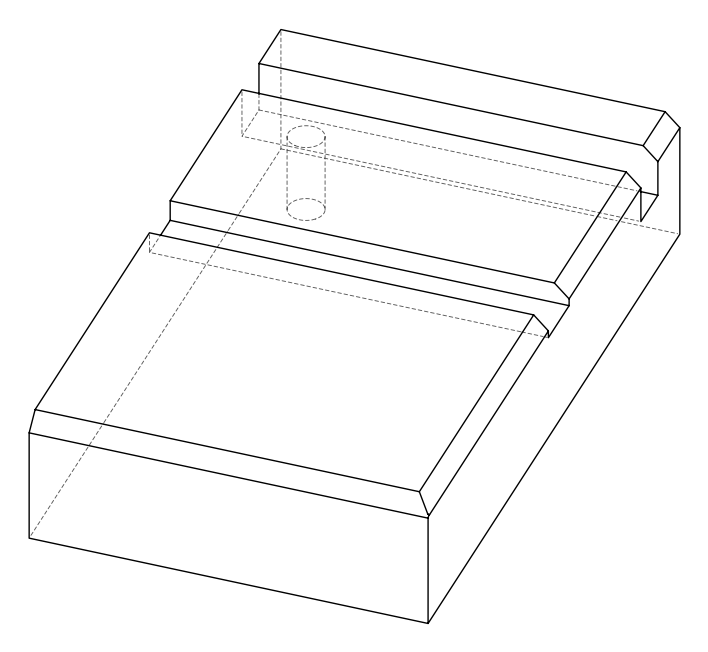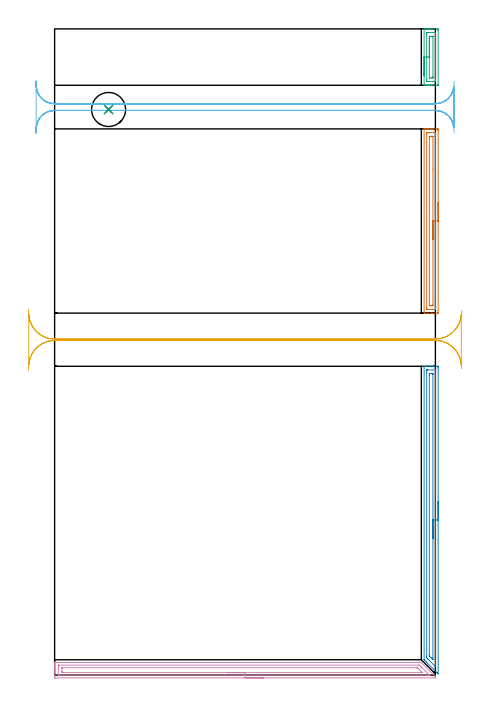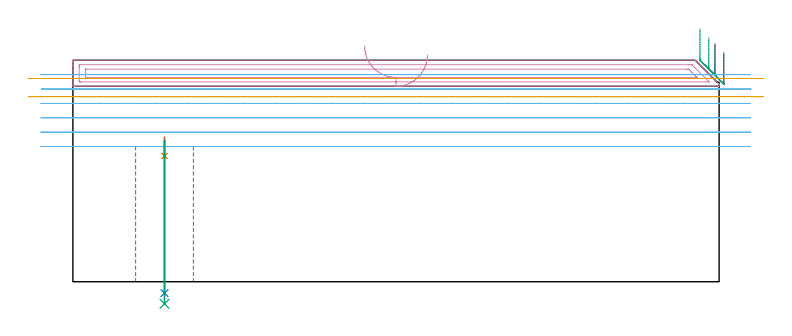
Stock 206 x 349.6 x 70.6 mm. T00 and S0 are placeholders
(PLAN: 9 operations, 5 tool changes, 21.5 min)
(1 AREA_MILL | FG_CHAMFER_SURFACE | UGT0205_001 | 2.6 min | 3154 mm3)
(2 AREA_MILL_1 | FG_CHAMFER_SURFACE_1 | UGT0205_001 | 4.12 min | 4973 mm3)
(3 AREA_MILL_2 | FG_CHAMFER_SURFACE_2 | UGT0205_001 | 0.94 min | 1013 mm3)
(4 AREA_MILL_3 | FG_CHAMFER_SURFACE_3 | UGT0205_001 | 5.1 min | 6934 mm3)
(5 MILL_RECTANGULAR_SLOT | SLOT_RECTANGULAR | UGT0201_006 | Follow Part, ap 7, ae 75% | 2.17 min | 68321 mm3)
(6 MILL_RECTANGULAR_SLOT_1 | SLOT_RECTANGULAR_1 | UGT0201_136 | Follow Part, ap 5, ae 75% | 6.13 min | 133426 mm3)
(7 SPOT_DRILL | STEP1HOLE | NXT0321_9005460120000 | 0.05 min | 188 mm3)
(8 DRILL_THROUGH_HOLE_INTO_CENTER | STEP1HOLE | NXT0301_089 | 0.2 min | 4521 mm3)
(9 DRILL_TO_ENLARGE_THROUGH_HOLE | STEP1HOLE | UGT0301_253 | 0.22 min | 6726 mm3)
(TOOL UGT0205_001 | Chamfer Mill 20 x 3 x 45 deg. | D20 FL50 Z2)
(TOOL UGT0201_006 | End Mill 28 mm | D28 FL25 Z2)
(TOOL UGT0201_136 | Carbide End Mill 20.0 | D20 FL30 Z4)
(TOOL NXT0321_9005460120000 | NC Spot Drill, 142deg, 12mm, Carbide, Uncoated | D12 PA142 FL30 Z2)
(TOOL NXT0301_089 | Carbide Drill 11.8mm [860.1-1180-035A1-MM 2214] | D11.8 PA140 FL55 Z2)
(TOOL UGT0301_253 | Twist Drill 18.4 mm | D18.4 PA118 FL135 Z2)
(OP 1 AREA_MILL)
G17 G21 G94 G90
T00 M6
G54
G17 G0 G90 X207.5 Y255.65 S1061 M3
G43 Z80.6 H0
Z73.
G94 G1 Y255.612 Z72.128 F250.
Y255.498 Z71.263
Y255.309 Z70.412
Y255.047 Z69.58
Y254.713 Z68.774
Y254.31 Z68.
Y253.842 Z67.264
Y253.31 Z66.572
Y252.721 Z65.929
Y252.078 Z65.34
Y251.386 Z64.808
Y250.65 Z64.34
Y249.876 Z63.937
Y249.07 Z63.603
Y248.238 Z63.341
Y247.386 Z63.152
Y246.522 Z63.038
Y245.65 Z63.
Y196.348
X207.497 Y196.031
X207.492 Y195.81 Z63.004
X207.186 Y195.8 Z63.31
X204.572 Z65.923
X203.903 Z66.595
X203.735 Z66.762
X201.957 Z68.539
X201.55 Z68.948
X200.046 Z70.452
X199.973 Z70.52
X199.969 Y195.801 Z70.523
X199.903 Y195.81 Z70.589
X199.9 Y195.904 Z70.6
Y295.396
X199.903 Y295.49 Z70.589
X199.972 Y295.498 Z70.521
X200.046 Y295.5 Z70.452
X201.55 Z68.948
X201.957 Z68.539
X202.16 Z68.337
X203.903 Z66.595
X204.572 Z65.923
X206.852 Z63.644
X207.186 Y295.497 Z63.31
X207.492 Y295.49 Z63.004
X207.497 Y295.269 Z63.
X207.5 Y294.952
Y294.633
Y245.65
X206.086 Z64.414
X206.085 Y199.013 Z64.415
X206.083 Y198.36 Z64.417
X206.08 Y198.124 Z64.42
X206.073 Y197.81 Z64.427
X205.759 Y197.803 Z64.741
X205.443 Y197.801 Z65.057
X204.89 Y197.8 Z65.61
X202.275 Z68.225
X201.957 Y197.801 Z68.543
X201.399 Y197.804 Z69.101
X201.341 Y197.81 Z69.159
X201.321 Y197.825 Z69.179
X201.318 Y197.887 Z69.182
X201.316 Y198.124 Z69.184
X201.314 Y198.779 Z69.186
Y199.013
X201.315 Y292.287 Z69.185
X201.317 Y292.94 Z69.183
X201.32 Y293.176 Z69.18
X201.327 Y293.49 Z69.173
X201.641 Y293.497 Z68.859
X201.957 Y293.499 Z68.543
X202.51 Y293.5 Z67.99
X205.125 Z65.375
X205.443 Y293.499 Z65.057
X206.001 Y293.496 Z64.499
X206.06 Y293.49 Z64.44
X206.079 Y293.475 Z64.421
X206.082 Y293.413 Z64.418
X206.084 Y293.176 Z64.416
X206.086 Y292.521 Z64.414
Y292.287
Y245.65
X204.672 Z65.828
X204.671 Y200.688 Z65.829
X204.666 Y199.901 Z65.834
X204.664 Y199.807 Z65.836
X204.572 Y199.805 Z65.928
X203.799 Y199.8 Z66.701
X203.7 Z66.8
X202.927 Y199.801 Z67.573
X202.828 Y199.804 Z67.672
X202.736 Y199.81 Z67.764
X202.732 Y199.901 Z67.768
X202.729 Y200.002 Z67.771
X202.728 Y223.22 Z67.772
X202.729 Y290.612 Z67.771
X202.734 Y291.399 Z67.766
X202.736 Y291.493 Z67.764
X202.828 Y291.495 Z67.672
X203.601 Y291.5 Z66.899
X203.7 Z66.8
X204.473 Y291.499 Z66.027
X204.572 Y291.496 Z65.928
X204.664 Y291.49 Z65.836
X204.668 Y291.399 Z65.832
X204.671 Y291.298 Z65.829
X204.672 Y273.688 Z65.828
Y245.65
Y244.778 Z65.866
Y243.914 Z65.98
Y243.062 Z66.169
Y242.23 Z66.432
Y241.424 Z66.765
Y240.65 Z67.168
Y239.914 Z67.637
Y239.222 Z68.168
Y238.579 Z68.757
Y237.99 Z69.401
Y237.458 Z70.093
Y236.99 Z70.828
Y236.587 Z71.602
Y236.253 Z72.408
Y235.991 Z73.24
Y235.802 Z74.092
Y235.688 Z74.957
Y235.65 Z75.828
G0 Z80.6
M5
M2
(OP 2 AREA_MILL_1)
G17 G21 G94 G90
T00 M6
G54
G17 G0 G90 X207.5 Y93.9 S1061 M3
G43 Z80.6 H0
Z73.
G94 G1 Y93.862 Z72.128 F250.
Y93.748 Z71.264
Y93.559 Z70.412
Y93.297 Z69.58
Y92.963 Z68.774
Y92.56 Z68.
Y92.092 Z67.264
Y91.56 Z66.572
Y90.971 Z65.929
Y90.328 Z65.34
Y89.636 Z64.808
Y88.9 Z64.34
Y88.126 Z63.937
Y87.32 Z63.603
Y86.488 Z63.341
Y85.637 Z63.152
Y84.772 Z63.038
Y83.9 Z63.
Y0.832
X207.499 Y0.8 Z62.999
X207.493 Y0.708 Z62.996
X207.481 Y0.714 Z63.008
X207.334 Y0.865 Z63.164
X207.186 Y1.011 Z63.309
X207.046 Y1.153 Z63.452
X206.888 Y1.311 Z63.61
X206.751 Y1.447 Z63.745
X201.085 Y7.115 Z69.415
X200.214 Y7.986 Z70.285
X200.192 Y8.008 Z70.307
X199.971 Y8.23 Z70.525
X199.903 Y8.305 Z70.589
X199.9 Y8.454 Z70.6
Y166.935
X199.902 Y167.09 Z70.588
X200.013 Y167.097 Z70.479
X200.131 Y167.1 Z70.368
X200.442 Z70.057
X201.085 Z69.409
X203.15 Z67.347
X204.572 Z65.924
X205.168 Z65.328
X206.911 Z63.586
X207.186 Y167.096 Z63.311
X207.493 Y167.09 Z63.004
X207.497 Y166.807 Z63.001
X207.499 Y166.489
X207.5 Y166.168 Z63.
Y83.9
X206.086 Z64.414
X206.085 Y4.883 Z64.415
X206.084 Y4.699 Z64.416
X206.08 Y4.609 Z64.42
X206.078 Y4.584 Z64.422
X206.052 Y4.607 Z64.448
X205.768 Y4.883 Z64.732
X202.196 Y8.454 Z68.304
X201.957 Y8.697 Z68.543
X201.321 Y9.347 Z69.179
X201.316 Y10.004 Z69.184
X201.315 Y10.24 Z69.185
X201.314 Y164.703 Z69.186
X201.316 Y165.032 Z69.184
X201.318 Y165.072 Z69.182
X201.32 Y165.085 Z69.18
X201.338 Y165.09 Z69.162
X201.44 Y165.096 Z69.06
X201.57 Y165.1 Z68.93
X205.929 Y165.099 Z64.571
X206.049 Y165.093 Z64.451
X206.072 Y165.091 Z64.428
X206.079 Y165.051 Z64.421
X206.083 Y164.941 Z64.417
X206.085 Y164.703 Z64.415
X206.086 Y83.9 Z64.414
X204.672 Z65.828
X204.671 Y9.245 Z65.829
X204.667 Y8.454 Z65.833
Y8.452
X204.651 Y8.454 Z65.849
X204.572 Y8.53 Z65.928
X203.752 Y9.347 Z66.748
X202.859 Y10.24 Z67.641
X202.828 Y10.271 Z67.672
X202.777 Y10.325 Z67.723
X202.752 Y10.354 Z67.748
X202.743 Y10.368 Z67.757
X202.736 Y10.417 Z67.764
X202.731 Y10.825 Z67.769
X202.729 Y11.03 Z67.771
Y162.127
X202.733 Y162.918 Z67.767
X202.735 Y163.013 Z67.765
X202.745 Y163.09 Z67.755
X202.828 Y163.092 Z67.672
X203.522 Y163.099 Z66.978
X203.7 Y163.1 Z66.8
X204.395 Y163.099 Z66.105
X204.572 Y163.094 Z65.928
X204.63 Y163.09 Z65.87
X204.665 Y163.08 Z65.835
X204.667 Y163.019 Z65.833
X204.67 Y162.918 Z65.83
X204.671 Y162.816 Z65.829
X204.672 Y83.9 Z65.828
Y83.028 Z65.867
Y82.164 Z65.98
Y81.312 Z66.169
Y80.48 Z66.432
Y79.674 Z66.765
Y78.9 Z67.168
Y78.164 Z67.637
Y77.472 Z68.168
Y76.829 Z68.757
Y76.24 Z69.401
Y75.709 Z70.093
Y75.24 Z70.828
Y74.837 Z71.602
Y74.503 Z72.408
Y74.241 Z73.24
Y74.052 Z74.092
Y73.938 Z74.957
Y73.9 Z75.828
G0 Z80.6
M5
M2
(OP 3 AREA_MILL_2)
G17 G21 G94 G90
T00 M6
G54
G17 G0 G90 X199.9 Y324.35 S1061 M3
G43 Z80.6 H0
G94 G1 Y324.388 Z79.728 F250.
Y324.502 Z78.863
Y324.691 Z78.012
Y324.953 Z77.18
Y325.287 Z76.374
Y325.69 Z75.6
Y326.159 Z74.864
Y326.69 Z74.172
Y327.279 Z73.529
Y327.922 Z72.94
Y328.614 Z72.408
Y329.35 Z71.94
Y330.124 Z71.537
Y330.93 Z71.203
Y331.762 Z70.941
Y332.614 Z70.752
Y333.478 Z70.638
Y334.35 Z70.6
Y349.477
X199.903 Y349.59 Z70.589
X199.986 Y349.598 Z70.507
X200.074 Y349.6 Z70.425
X200.697 Z69.802
X201.473 Z69.026
X201.957 Z68.539
X202.198 Z68.298
X202.828 Z67.668
X203.07 Z67.427
X203.697 Z66.797
X206.871 Z63.625
X207.186 Y349.597 Z63.31
X207.493 Y349.59 Z63.004
X207.498 Y349.349 Z63.
X207.5 Y349.032
Y348.712
Y319.668
X207.498 Y319.351 Z63.001
X207.493 Y319.11 Z63.004
X207.186 Y319.1 Z63.31
X203.7 Z66.794
X203.07 Z67.427
X202.828 Z67.668
X202.198 Z68.298
X201.957 Z68.539
X201.473 Z69.026
X200.074 Z70.425
X199.987 Z70.506
X199.968 Y319.101 Z70.523
X199.903 Y319.11 Z70.588
X199.9 Y319.223 Z70.6
Y334.35
X201.314 Z69.186
Y346.362
X201.315 Y347.017 Z69.185
X201.317 Y347.252 Z69.183
X201.321 Y347.571 Z69.179
X201.625 Y347.591 Z68.875
X201.957 Y347.596 Z68.543
X202.488 Y347.6 Z68.012
X202.828 Z67.672
X205.443 Z65.057
X205.975 Y347.599 Z64.525
X206.057 Y347.596 Z64.443
X206.071 Y347.592 Z64.429
X206.079 Y347.587 Z64.421
X206.081 Y347.572 Z64.419
X206.084 Y347.487 Z64.416
X206.085 Y347.252 Z64.415
X206.086 Y346.596 Z64.414
Y322.338
X206.085 Y321.683 Z64.415
X206.083 Y321.448 Z64.417
X206.079 Y321.13 Z64.421
X205.775 Y321.109 Z64.725
X205.443 Y321.104 Z65.057
X204.912 Y321.1 Z65.588
X204.572 Z65.928
X201.957 Z68.543
X201.425 Y321.101 Z69.075
X201.343 Y321.104 Z69.157
X201.329 Y321.108 Z69.171
X201.321 Y321.113 Z69.179
X201.319 Y321.128 Z69.181
X201.316 Y321.213 Z69.184
X201.315 Y321.448 Z69.185
X201.314 Y322.104 Z69.186
Y334.35
X202.728 Z67.772
X202.729 Y344.685 Z67.771
X202.733 Y345.473 Z67.767
X202.734 Y345.568 Z67.766
X202.74 Y345.591 Z67.76
X202.766 Y345.593 Z67.734
X202.828 Y345.596 Z67.672
X203.575 Y345.6 Z66.925
X204.447 Z66.053
X204.572 Y345.599 Z65.928
X204.613 Y345.598 Z65.887
X204.646 Y345.594 Z65.854
X204.663 Y345.591 Z65.837
X204.665 Y345.573 Z65.835
X204.669 Y345.473 Z65.831
X204.671 Y345.371 Z65.829
Y324.016
X204.667 Y323.228 Z65.833
X204.666 Y323.132 Z65.834
X204.66 Y323.11 Z65.84
X204.634 Y323.107 Z65.866
X204.572 Y323.104 Z65.928
X203.825 Y323.1 Z66.675
X202.953 Z67.547
X202.828 Y323.101 Z67.672
X202.787 Y323.102 Z67.713
X202.754 Y323.106 Z67.746
X202.737 Y323.109 Z67.763
X202.735 Y323.127 Z67.765
X202.731 Y323.228 Z67.769
X202.729 Y323.329 Z67.771
X202.728 Y334.35 Z67.772
Y335.222 Z67.81
Y336.087 Z67.923
Y336.938 Z68.112
Y337.77 Z68.375
Y338.576 Z68.708
Y339.35 Z69.111
Y340.086 Z69.58
Y340.778 Z70.111
Y341.421 Z70.7
Y342.01 Z71.344
Y342.542 Z72.036
Y343.01 Z72.772
Y343.413 Z73.545
Y343.747 Z74.351
Y344.009 Z75.183
Y344.198 Z76.035
Y344.312 Z76.9
Y344.35 Z77.772
G0 Z80.6
M5
M2
(OP 4 AREA_MILL_3)
G17 G21 G94 G90
T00 M6
G54
G17 G0 G90 X113. Y-1.5 S1061 M3
G43 Z80.6 H0
Z72.3
G94 G1 X112.962 Z71.428 F250.
X112.848 Z70.564
X112.659 Z69.712
X112.397 Z68.88
X112.063 Z68.074
X111.66 Z67.3
X111.192 Z66.564
X110.66 Z65.872
X110.071 Z65.229
X109.428 Z64.64
X108.736 Z64.108
X108. Z63.64
X107.226 Z63.237
X106.42 Z62.903
X105.588 Z62.641
X104.736 Z62.452
X103.872 Z62.338
X103. Z62.3
X0.628
X0.318 Y-1.497 Z62.302
X0.01 Y-1.492 Z62.306
X0. Y-1.179 Z62.618
Y3.541 Z67.336
Y4.962 Z68.758
Y5.323 Z69.118
Y6.045 Z69.845
Y6.325 Z70.125
X0.008 Y6.745 Z70.537
X0.01 Y6.804 Z70.595
X0.177 Y6.8 Z70.6
X198.219
X198.395 Y6.797 Z70.588
X198.485 Y6.717 Z70.514
X205.819 Y-0.617 Z63.179
X205.968 Y-0.77 Z63.026
X205.997 Y-0.807 Z62.988
X206. Y-1.01 Z62.788
Y-1.491 Z62.305
X205.87 Y-1.5 Z62.3
X103.
Y-0.086 Z63.714
X2.416
X2.353 Y-0.085 Z63.715
X2.228 Y-0.082 Z63.718
X2.01 Y-0.076 Z63.724
X2.008 Y-0.023 Z63.777
X2.001 Y0.39 Z64.19
X2. Y4.432 Z68.232
X2.001 Y4.846 Z68.646
X2.008 Y5.323 Z69.123
X2.01 Y5.369 Z69.169
X2.166 Y5.379 Z69.179
X2.291 Y5.384 Z69.184
X2.354 Y5.385 Z69.185
X196.431
X197.267 Y5.381 Z69.181
X197.325 Y5.379 Z69.179
X197.37 Y5.368 Z69.168
X197.419 Y5.323 Z69.123
X198.219 Y4.531 Z68.331
X198.318 Y4.432 Z68.232
X202.69 Y0.06 Z63.86
X202.717 Y0.031 Z63.831
X202.762 Y-0.023 Z63.777
X202.8 Y-0.08 Z63.72
X202.749 Y-0.083 Z63.717
X202.69 Y-0.084 Z63.716
X201.858 Y-0.086 Z63.714
X103.
Y1.328 Z65.128
X4.636 Y1.329 Z65.129
X4.204 Y1.331 Z65.131
X4.061 Y1.333 Z65.133
X4.018 Y1.335 Z65.135
X4.01 Y1.42 Z65.22
X4.005 Y1.555 Z65.355
X4.001 Y1.759 Z65.559
X4. Y1.963 Z65.763
X4.001 Y3.744 Z67.544
X4.009 Y3.948 Z67.748
X4.012 Y3.966 Z67.766
X4.017 Y3.968 Z67.768
X4.043 Y3.97 Z67.77
X4.096 Y3.971 Z67.771
X4.204
X195.537
X196.001 Y3.97 Z67.77
X196.215 Y3.967 Z67.767
X196.318 Y3.964 Z67.764
X196.431 Y3.862 Z67.662
X196.758 Y3.541 Z67.341
X197.325 Y2.976 Z66.776
X198.219 Y2.082 Z65.882
X198.541 Y1.759 Z65.559
X198.858 Y1.436 Z65.236
X198.945 Y1.344 Z65.144
X198.952 Y1.333 Z65.133
X198.945 Y1.332 Z65.132
X198.91 Y1.33 Z65.13
X198.795 Y1.329 Z65.129
X198.651
X103. Y1.328 Z65.128
X102.128 Z65.167
X101.264 Z65.28
X100.412 Z65.469
X99.58 Z65.732
X98.774 Z66.065
X98. Z66.468
X97.264 Z66.937
X96.572 Z67.468
X95.929 Z68.057
X95.34 Z68.701
X94.808 Z69.393
X94.34 Z70.128
X93.937 Z70.902
X93.603 Z71.708
X93.341 Z72.54
X93.152 Z73.392
X93.038 Z74.257
X93. Z75.128
G0 Z80.6
M5
M2
(OP 5 MILL_RECTANGULAR_SLOT)
G17 G21 G94 G90
T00 M6
G54
G17 G0 G90 X220.254 Y197.148 S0 M3
G43 Z80.6 H0
Z64.8
G94 G1 X219.905 Y194.168 F250.
G2 X206. Y181.8 R14. F500.
G1 X0.
G2 X-13.97 Y194.884 R14.
G1 X-14.
Y168.016
X-13.97
G2 X0. Y181.1 R14.
G1 X206.
G2 X219.905 Y168.732 R14.
G1 X220.254 Y165.752 F250.
G0 Z80.6
X-14.166 Y165.022
Z59.
G1 X-13.97 Y168.016
G2 X0. Y181.1 R14. F500.
G1 X206.
G2 X219.97 Y168.016 R14.
G1 X220.
Y194.884
X219.97
G2 X206. Y181.8 R14.
G1 X0.
G2 X-13.97 Y194.884 R14.
G1 X-14.166 Y197.878 F250.
G0 Z80.6
M5
M2
(OP 6 MILL_RECTANGULAR_SLOT_1)
G17 G21 G94 G90
T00 M6
G54
G17 G0 G90 X-10.202 Y293.283 S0 M3
G43 Z80.6 H0
Z66.017
G94 G1 X-9.97 Y296.274 F250.
G2 X0. Y305.5 R10. F500.
G1 X206.
G2 X215.753 Y297.709 R10.
G1 X215.782 Y297.702
G3 X216. Y299.777 R10.
G1 Y314.811
G3 X215.781 Y316.892 R10.
G1 X215.752 Y316.885
G2 X206. Y309.1 R10.
G1 X0.
G2 X-9.97 Y318.326 R10.
G1 X-10.202 Y321.317 F250.
G0 Z80.6
X216.202
Z61.433
G1 X215.97 Y318.326
G2 X206. Y309.1 R10. F500.
G1 X0.
G2 X-9.97 Y318.326 R10.
G1 X-10.
Y296.274
X-9.97
G2 X0. Y305.5 R10.
G1 X206.
G2 X215.97 Y296.274 R10.
G1 X216.202 Y293.283 F250.
G0 Z80.6
X-10.202
Z56.85
G1 X-9.97 Y296.274
G2 X0. Y305.5 R10. F500.
G1 X206.
G2 X215.97 Y296.274 R10.
G1 X216.
Y318.326
X215.97
G2 X206. Y309.1 R10.
G1 X0.
G2 X-9.97 Y318.326 R10.
G1 X-10.202 Y321.317 F250.
G0 Y293.283 Z52.267
G1 X-9.97 Y296.274
G2 X0. Y305.5 R10. F500.
G1 X206.
G2 X215.97 Y296.274 R10.
G1 X216.
Y318.326
X215.97
G2 X206. Y309.1 R10.
G1 X0.
G2 X-9.97 Y318.326 R10.
G1 X-10.202 Y321.317 F250.
G0 Y293.283 Z47.683
G1 X-9.97 Y296.274
G2 X0. Y305.5 R10. F500.
G1 X206.
G2 X215.97 Y296.274 R10.
G1 X216.
Y318.326
X215.97
G2 X206. Y309.1 R10.
G1 X0.
G2 X-9.97 Y318.326 R10.
G1 X-10.202 Y321.317 F250.
G0 Y293.283 Z43.1
G1 X-9.97 Y296.274
G2 X0. Y305.5 R10. F500.
G1 X206.
G2 X215.97 Y296.274 R10.
G1 X216.
Y318.326
X215.97
G2 X206. Y309.1 R10.
G1 X0.
G2 X-9.97 Y318.326 R10.
G1 X-10.202 Y321.317 F250.
G0 Z80.6
M5
M2
(OP 7 SPOT_DRILL)
G17 G21 G94 G90
T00 M6
G54
G17 G0 G90 X29.2 Y306. S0 M3
G43 Z80.6 H0
G94 G81 G98 Z40.1 F250. R46.1
G80
M5
M2
(OP 8 DRILL_THROUGH_HOLE_INTO_CENTER)
G17 G21 G94 G90
T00 M6
G54
G17 G0 G90 X29.2 Y306. S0 M3
G43 Z80.6 H1
G94 G73 G98 Z-3.647 F250. Q11.687 R45.1
G80
M5
M2
(OP 9 DRILL_TO_ENLARGE_THROUGH_HOLE)
G17 G21 G94 G90
T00 M6
G54
G17 G0 G90 X29.2 Y306. S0 M3
G43 Z80.6 H0
G94 G81 G98 Z-7.028 F250. R45.1
G80
M5
M2
